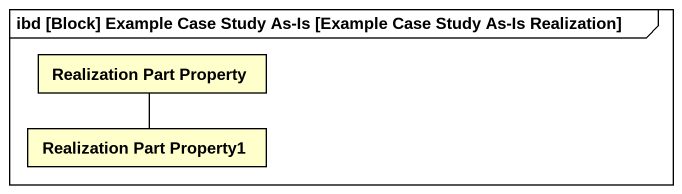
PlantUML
@startuml
mainframe ibd [Block] Example Case Study As-Is [Example Case Study As-Is Realization]
rectangle "Realization Part Property" as Realization_Part_Property
rectangle "Realization Part Property1" as Realization_Part_Property1
Realization_Part_Property -- Realization_Part_Property1
@enduml
